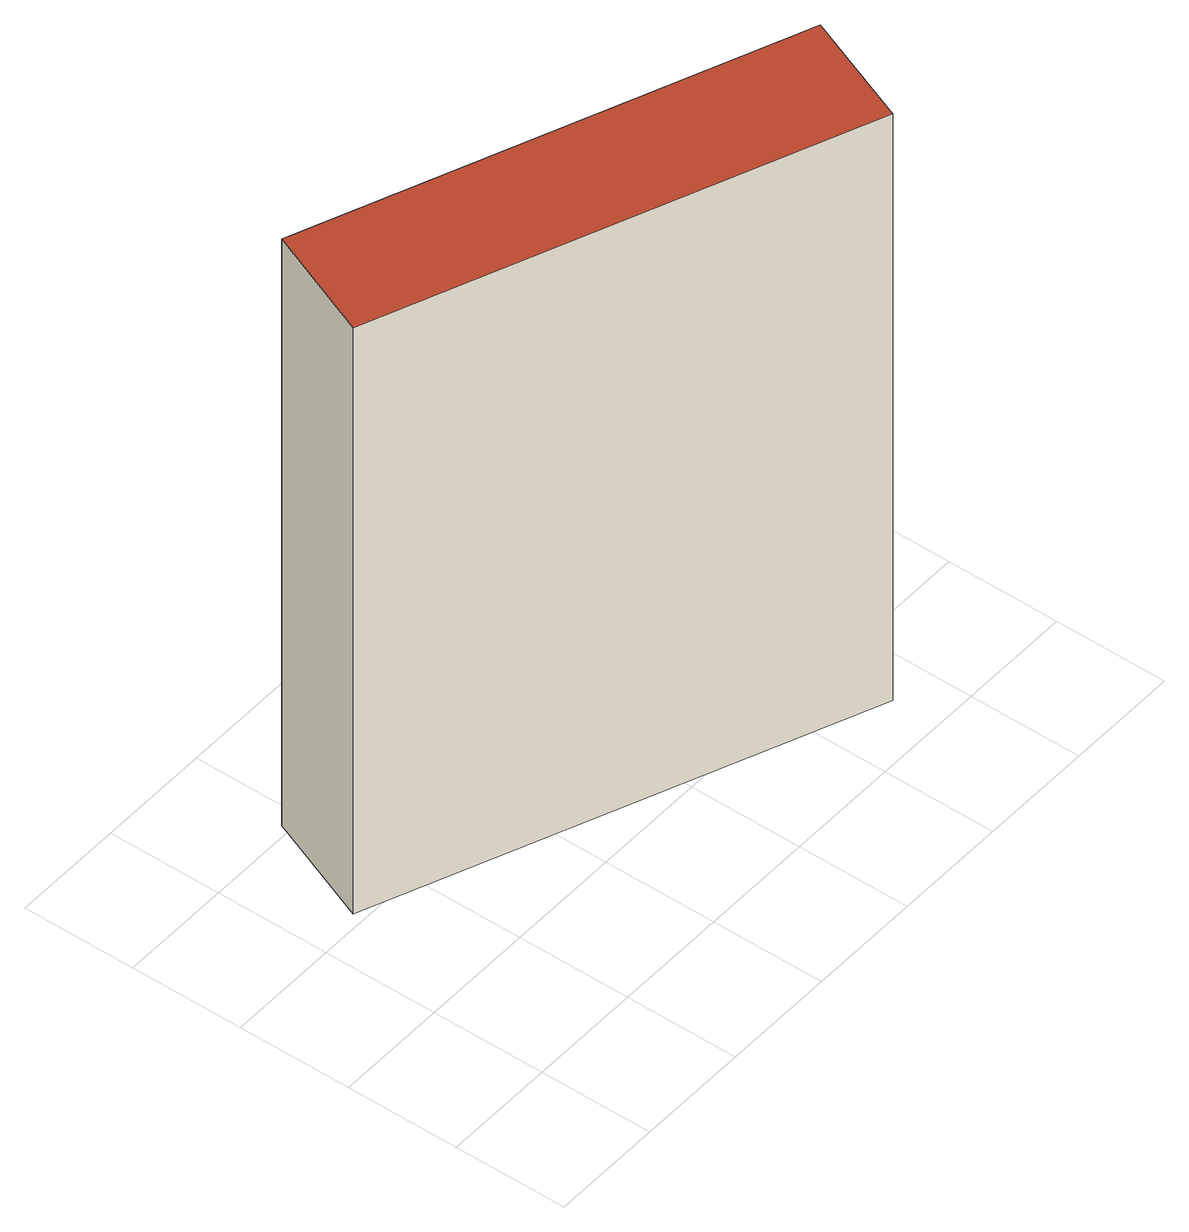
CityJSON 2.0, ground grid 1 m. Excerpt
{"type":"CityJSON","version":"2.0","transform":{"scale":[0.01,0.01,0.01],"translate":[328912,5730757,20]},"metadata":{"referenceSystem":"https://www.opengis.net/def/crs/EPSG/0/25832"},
"CityObjects":{
"building1":{"type":"Building","attributes":{"Geometrietyp2DReferenz":"3000","Gemeindeschluessel":"05170048","function":"31001_1210","roofType":"9999","measuredHeight":5.93},"address":[{"country":"Germany","locality":"Wesel","thoroughfareNumber":"18","thoroughfareName":"Böckersche Straße"}],"geometry":[{"type":"Solid","lod":"2","boundaries":[[[[0,1,2,3]],[[1,4,5,2]],[[0,6,4,1]],[[3,7,6,0]],[[2,5,7,3]],[[4,6,7,5]]]],"semantics":{"surfaces":[{"type":"RoofSurface"},{"type":"WallSurface"},{"type":"GroundSurface"}],"values":[[0,1,1,1,1,2]]}}]}
},
"vertices":[
[44,210,605],[462,42,605],[502,141,605],[84,308,605],[462,42,12],[502,141,12],[44,210,12],[84,308,12]
]}
